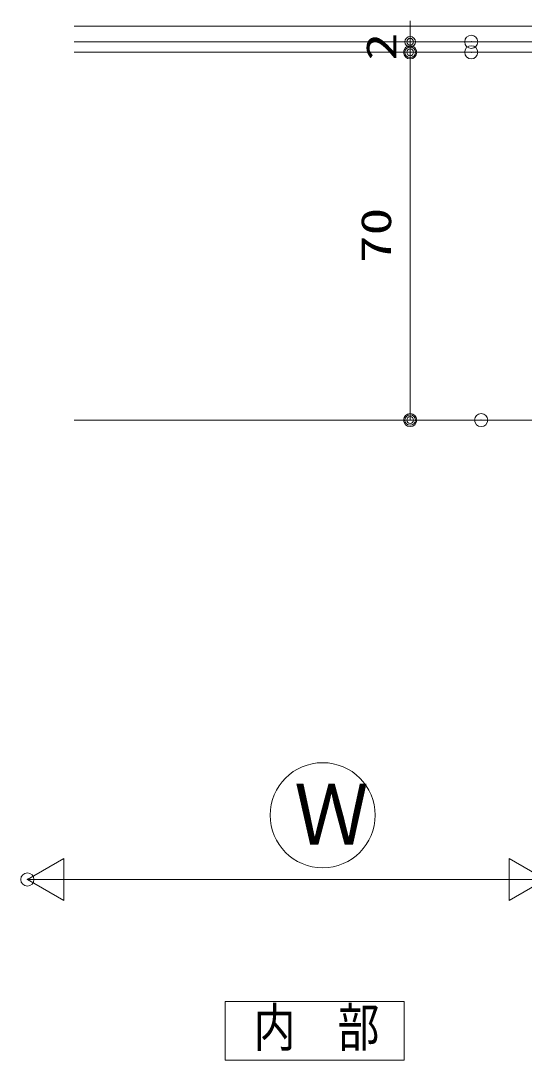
# Model space of a CAD drawing. Units: millimetres, scale not verified. Extents: x -585 to 584, y -818 to 818.
# Drawn here: x 307.8 to 403.6, y 241.1 to 439 of the extents above; entities that cross this region are included whole.
import ezdxf
from ezdxf.enums import TextEntityAlignment as Align

# ---------------------------------------------------------------- set-up
doc = ezdxf.new("R2010")
doc.units = ezdxf.units.MM
doc.header["$LTSCALE"] = 5
doc.header["$PDMODE"] = 32
doc.header["$PDSIZE"] = 2.5
for name, color, linetype, lineweight in [('0-0_Defpoints', 7, 'Continuous', 9), ('0-1_USERZ', 3, 'Continuous', 9), ('0-2_0', 4, 'Continuous', 9), ('0-3_YSS_ZEN', 6, 'Continuous', 9), ('0-5__0-7_', 7, 'Continuous', 9), ('0-6_USER1', 4, 'Continuous', 9), ('1-F__0-0_', 2, 'Continuous', 9), ('2-2_EXTLINE', 2, 'Continuous', 9)]:
    doc.layers.add(name, color=color, linetype=linetype, lineweight=lineweight)
doc.styles.add('ＭＳ ゴシック', font='')
doc.styles.get('ＭＳ ゴシック').set_extended_font_data('MS Gothic')

# ---------------------------------------------------------------- blocks, each defined once
blk = doc.blocks.new('NAIBU_W')
at = {"layer": '0-6_USER1'}
blk.add_lwpolyline([(-85.14, -28), (85.14, -28), (85.14, 28), (-85.14, 28)], close=True, dxfattribs=at)
at = {"layer": '0-6_USER1', "style": 'ＭＳ ゴシック', "width": 0.8}
blk.add_text('内\u3000部', height=36.55, dxfattribs=at).set_placement((-58.14, -26.03), align=Align.BOTTOM_LEFT)
blk = doc.blocks.new('ALW1')
at = {"layer": '0-2_0', "color": 7}
blk.add_line((0, 0), (-5, 0), dxfattribs=at)
blk.add_lwpolyline([(-1.732, -1), (0, 0), (-1.732, 1)], close=True, dxfattribs=at)
blk = doc.blocks.new('DOT1')
at = {"layer": '0-2_0', "color": 7}
blk.add_line((0, 0), (-5, 0), dxfattribs=at)
for radius in [2.5, 1.62]:
    blk.add_circle((0, 0), radius, dxfattribs=at)

msp = doc.modelspace()

# ---------------------------------------------------------------- linework, layer by layer
at = {"layer": '0-0_Defpoints'}
for p in [(393.501, 434.996), (381.877, 432.996), (393.501, 432.996), (381.877, 362.996), (395.376, 362.996), (309.036, 275.542)]:
    msp.add_point(p, dxfattribs=at)
at = {"layer": '0-1_USERZ'}
for p, q in [((381.877, 436.996), (381.877, 438.996)), ((391.501, 434.996), (379.877, 434.996)), ((381.877, 434.996), (381.877, 432.996)), ((391.501, 432.996), (379.877, 432.996)), ((391.501, 432.996), (379.877, 432.996)), ((381.877, 430.996), (381.877, 428.996)), ((381.877, 430.996), (381.877, 364.996)), ((393.376, 362.996), (379.877, 362.996))]:
    msp.add_line(p, q, dxfattribs=at)
at = {"layer": '0-3_YSS_ZEN'}
msp.add_line((387.647, 275.542), (329.036, 275.542), dxfattribs=at)
at = {"layer": '0-5__0-7_'}
msp.add_circle((365.22, 287.777), 10, dxfattribs=at)
at = {"layer": '1-F__0-0_'}
for p, q in [((317.963, 432.996), (431.1, 432.996)), ((317.963, 362.996), (407.647, 362.996))]:
    msp.add_line(p, q, dxfattribs=at)
at = {"layer": '2-2_EXTLINE'}
for p, q in [((440.651, 437.996), (317.963, 437.996)), ((440.651, 434.996), (317.963, 434.996))]:
    msp.add_line(p, q, dxfattribs=at)

# ---------------------------------------------------------------- block references
at = {"layer": '0-1_USERZ', "xscale": 0.4, "yscale": 0.4}
for p, rotation in [((381.877, 434.996), 270), ((381.877, 432.996), 90), ((381.877, 432.996), 90), ((381.877, 362.996), 270)]:
    msp.add_blockref('DOT1', p, dxfattribs=dict(at, rotation=rotation))
at = {"layer": '0-3_YSS_ZEN', "xscale": 4, "yscale": 4, "rotation": 180}
msp.add_blockref('ALW1', (309.036, 275.542), dxfattribs=at)
at = {"layer": '0-3_YSS_ZEN', "xscale": 4, "yscale": 4}
msp.add_blockref('ALW1', (407.647, 275.542), dxfattribs=at)
at = {"layer": '0-6_USER1', "xscale": 0.2, "yscale": 0.2}
msp.add_blockref('NAIBU_W', (363.716, 246.742), dxfattribs=at)

# ---------------------------------------------------------------- texts
at = {"layer": '0-1_USERZ', "style": 'ＭＳ ゴシック', "width": 1.35}
for s, p in [('2', (380.972, 431.424)), ('70', (379.987, 392.853))]:
    msp.add_text(s, height=5.755, rotation=90, dxfattribs=at).set_placement(p, align=Align.BOTTOM_LEFT)
at = {"layer": '0-5__0-7_', "style": 'ＭＳ ゴシック', "width": 0.9}
msp.add_text('Ｗ', height=11.55, dxfattribs=at).set_placement((359.812, 278.709), align=Align.BOTTOM_LEFT)

doc.saveas('drawing.dxf')
